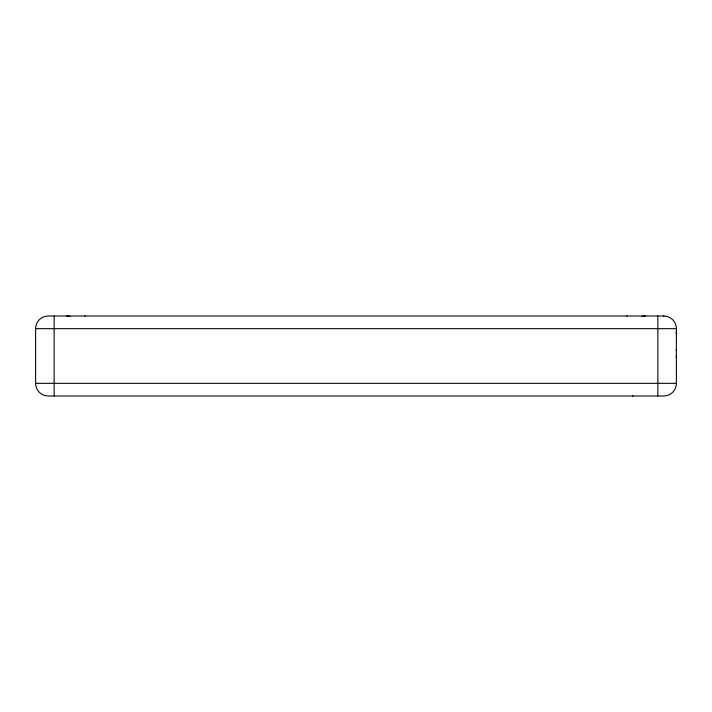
<?xml version="1.0" encoding="UTF-8"?>
<svg xmlns="http://www.w3.org/2000/svg" width="712" height="712" viewBox="0 0 712 712"><rect width="100%" height="100%" fill="white"/><g stroke="black" fill="none" stroke-linecap="round" stroke-linejoin="round"><path stroke-width="1.07" d="M663.726 315.986L48.274 315.986A12.674 12.674 0 0 0 35.6 328.659L35.6 383.341A12.674 12.674 0 0 0 48.274 396.014L663.682 396.014A12.674 12.674 0 0 0 676.4 383.341L676.4 328.659A12.674 12.674 0 0 0 663.726 315.986L663.726 316.484M35.618 328.659L676.4 328.659M675.911 332.78L676.4 332.78M675.911 350.268L676.4 350.268M35.618 383.341L676.4 383.341M657.835 315.986L657.835 396.014M645.446 316.484L645.446 316.003A12.674 12.674 0 0 0 641.957 316.475M632.772 395.382L632.772 396.014M626.872 315.986L626.872 316.475M85.129 315.986L85.129 316.475M54.165 315.986L54.165 396.014M66.554 315.986A12.674 12.674 0 0 1 70.043 316.475M676.186 355.626A12.674 12.674 0 0 1 676.4 357.931"/></g></svg>
